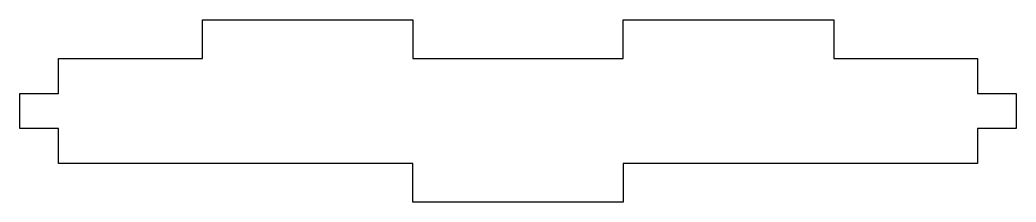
# Model space of a CAD drawing. Header units: millimetres. Extents: x -142 to 0, y -9 to 17.
import ezdxf

# ---------------------------------------------------------------- set-up
doc = ezdxf.new("R2010")
doc.units = ezdxf.units.MM
doc.layers.get('0').update_dxf_attribs({"linetype": 'CONTINUOUS'})

msp = doc.modelspace()

# ---------------------------------------------------------------- linework, layer by layer
msp.add_lwpolyline([(-136.89, 11.01), (-116.39, 11.01), (-116.39, 16.51), (-86.39, 16.51), (-86.39, 11.01), (-56.39, 11.01), (-56.39, 16.51), (-26.39, 16.51), (-26.39, 11.01), (-5.89, 11.01), (-5.89, 6.01), (-0.39, 6.01), (-0.39, 1.01), (-5.89, 1.01), (-5.89, -3.99), (-56.39, -3.99), (-56.39, -9.49), (-86.39, -9.49), (-86.39, -3.99), (-136.89, -3.99), (-136.89, 1.01), (-142.39, 1.01), (-142.39, 6.01), (-136.89, 6.01)], close=True)

doc.saveas('drawing.dxf')
